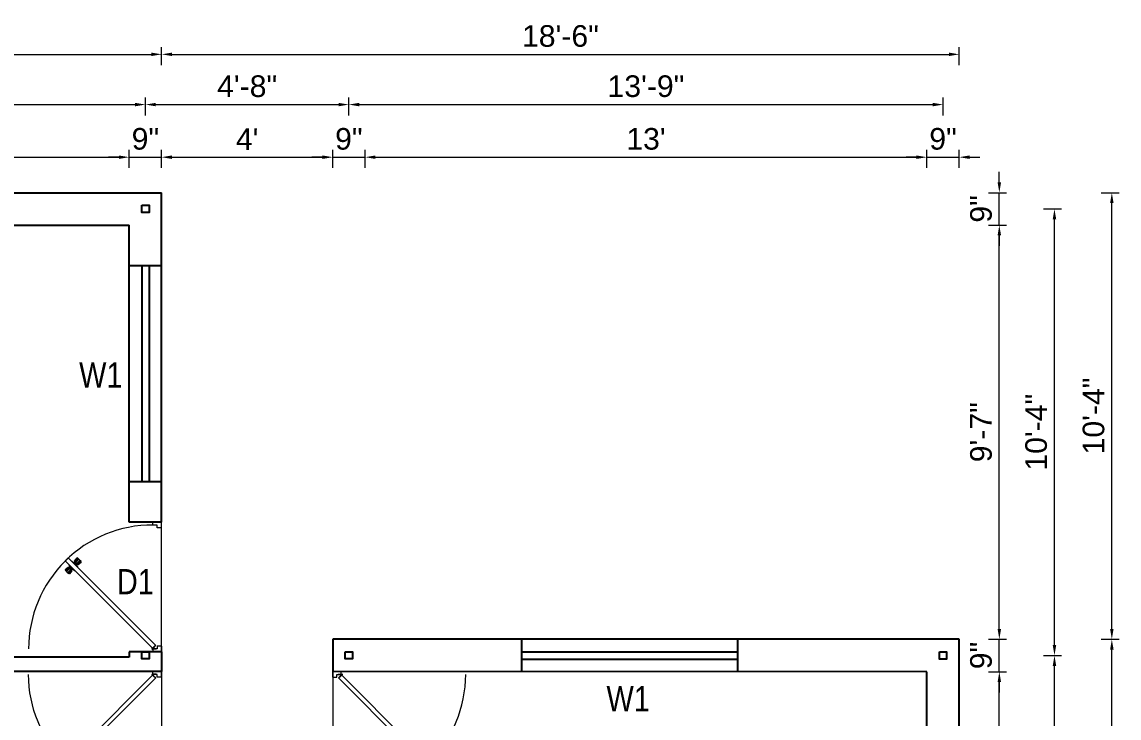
# Model space of a CAD drawing. Header units: inches. Extents: x 392906 to 410488, y -52747 to -40742.
# Drawn here: x 395657.8 to 395962.4, y -50453.9 to -50260.6 of the extents above; entities that cross this region are included whole.
import ezdxf

# ---------------------------------------------------------------- set-up
doc = ezdxf.new("R2010")
doc.units = ezdxf.units.IN
doc.header["$LTSCALE"] = 2
doc.header["$MEASUREMENT"] = 0
doc.header["$PDMODE"] = 34
doc.layers.get('0').update_dxf_attribs({"linetype": 'CONTINUOUS'})
doc.layers.get('DEFPOINTS').update_dxf_attribs({"color": 141, "linetype": 'CONTINUOUS'})
for name, color, linetype, lineweight in [('DOOR & WIN', 1, 'CONTINUOUS', 25), ('PUERTAS', 7, 'CONTINUOUS', 9), ('steps', 253, 'CONTINUOUS', 20)]:
    doc.layers.add(name, color=color, linetype=linetype, lineweight=lineweight)
doc.styles.add('Lettring Text', font='arial.ttf')
doc.styles.get("Standard").update_dxf_attribs({"font": 'ARIALN.TTF'})
doc.dimstyles.new('Copy of Standard', dxfattribs={"dimtxt": 6, "dimasz": 2.875, "dimexe": 2, "dimexo": 4, "dimgap": 2, "dimtad": 1, "dimdec": 0, "dimrnd": 1, "dimzin": 0, "dimdsep": 46, "dimlunit": 4, "dimtxsty": 'Lettring Text', "dimcen": 0.1, "dimclrd": 7, "dimclre": 7, "dimclrt": 7, "dimazin": 0, "dimtfac": 0.645, "dimtdec": 0, "dimtmove": 1, "dimatfit": 0, "dimfxl": 3, "dimfxlon": 1, "dimtfillclr": 256, "dimtolj": 1, "dimtzin": 0, "dimlwd": -1, "dimlwe": -1, "dimarcsym": 2})

# ---------------------------------------------------------------- blocks, each defined once
blk = doc.blocks.new('3ft')
at = {"layer": 'PUERTAS', "color": 6}
for p, q in [((1.01, 2.52), (25.23, 26.74)), ((26.05, 25.92), (1.77, 1.64)), ((26.05, 25.92), (25.23, 26.74)), ((0, 2.4), (0, 0)), ((0.72, 2.4), (0, 2.4)), ((1.6, 0), (0, 0)), ((0.72, 1.52), (0.72, 2.44)), ((0.8, 1.52), (0.72, 1.52)), ((0.8, 1.52), (0.8, 2.41)), ((0.8, 1.2), (0.8, 1.52)), ((1.6, 1.2), (0.8, 1.2)), ((1.57, 1.84), (0.94, 2.47)), ((1.63, 1.89), (0.97, 2.55)), ((1.63, 1.89), (1.57, 1.84)), ((1.77, 1.64), (1.57, 1.84)), ((1.6, 0), (1.6, 1.2)), ((34.4, 0), (34.4, 1.2)), ((34.4, 1.2), (35.2, 1.2)), ((34.4, 0), (36, 0)), ((35.2, 1.2), (35.2, 2.4)), ((35.2, 2.4), (36, 2.4)), ((36, 0), (36, 2.4))]:
    blk.add_line(p, q, dxfattribs=at)
at = {"layer": 'PUERTAS', "color": 8}
for p, q in [((22.57, 24.94), (21.65, 25.68)), ((22.63, 24.99), (21.69, 25.75)), ((22.74, 25.1), (21.84, 25.9)), ((22.13, 26.28), (21.98, 26.13)), ((22.88, 25.24), (22.01, 26.06)), ((22.13, 26.28), (22.27, 26.42)), ((22.29, 26.41), (22.27, 26.42)), ((23.16, 25.52), (22.34, 26.39)), ((23.3, 25.66), (22.5, 26.56)), ((23.41, 25.77), (22.65, 26.71)), ((22.69, 24.32), (23.02, 24.83)), ((23.46, 25.83), (22.72, 26.75)), ((22.95, 24.96), (22.84, 25.07)), ((22.98, 24.99), (22.86, 25.1)), ((23.03, 25.04), (22.91, 25.15)), ((22.91, 24.53), (23.1, 24.91)), ((23.11, 25.12), (22.99, 25.23)), ((23.13, 24.76), (23.18, 24.99)), ((23.28, 25.3), (23.17, 25.41)), ((23.36, 25.37), (23.25, 25.49)), ((23.31, 24.94), (23.28, 25.08)), ((23.41, 25.43), (23.3, 25.54)), ((23.46, 25.09), (23.32, 25.13)), ((23.44, 25.45), (23.33, 25.56)), ((23.64, 25.27), (23.41, 25.22)), ((23.87, 25.49), (23.49, 25.3)), ((24.08, 25.71), (23.57, 25.38)), ((24.8, 24.56), (24.61, 24.18)), ((25.02, 24.77), (24.68, 24.26)), ((23.63, 23.38), (24.14, 23.72)), ((23.84, 23.6), (24.22, 23.79)), ((24.07, 23.82), (24.3, 23.88)), ((24.25, 24), (24.39, 23.97)), ((24.25, 23.26), (24.99, 22.34)), ((24.27, 23.64), (24.38, 23.53)), ((24.3, 23.67), (24.41, 23.56)), ((24.3, 23.32), (25.06, 22.38)), ((24.35, 23.72), (24.46, 23.61)), ((24.4, 24.15), (24.43, 24.01)), ((24.41, 23.43), (25.2, 22.53)), ((24.43, 23.8), (24.54, 23.69)), ((24.58, 24.33), (24.52, 24.1)), ((24.55, 23.57), (25.37, 22.7)), ((24.6, 23.97), (24.72, 23.86)), ((24.68, 24.05), (24.79, 23.94)), ((24.73, 24.1), (24.85, 23.99)), ((24.76, 24.13), (24.87, 24.02)), ((24.83, 23.85), (25.7, 23.03)), ((24.97, 23.99), (25.87, 23.2)), ((25.08, 24.1), (26.02, 23.34)), ((25.14, 24.15), (26.06, 23.41)), ((25.58, 22.82), (25.43, 22.67)), ((25.58, 22.82), (25.73, 22.97)), ((25.72, 22.98), (25.73, 22.97)), ((0, 0), (36, 0))]:
    blk.add_line(p, q, dxfattribs=at)
at = {"layer": 'PUERTAS', "color": 1}
for p, q in [((21.67, 25.73), (22.17, 26.23)), ((22.49, 24.95), (21.67, 25.61)), ((21.7, 25.82), (22.14, 26.26)), ((21.73, 25.79), (21.7, 25.82)), ((22.58, 26.7), (22.14, 26.26)), ((22.67, 26.73), (22.17, 26.23)), ((22.61, 26.67), (22.58, 26.7)), ((22.6, 24.96), (23.02, 25.38)), ((22.61, 24.25), (22.92, 24.72)), ((22.7, 25.07), (22.71, 25.06)), ((23.45, 25.91), (22.79, 26.73)), ((22.82, 25.06), (23.08, 25.32)), ((22.94, 24.95), (22.83, 25.07)), ((22.92, 24.72), (22.92, 24.72)), ((22.93, 24.94), (23.19, 25.21)), ((22.93, 24.84), (22.93, 24.83)), ((23.44, 25.81), (23.02, 25.38)), ((23.34, 25.58), (23.08, 25.32)), ((23.46, 25.47), (23.19, 25.21)), ((23.33, 25.7), (23.34, 25.69)), ((23.45, 25.46), (23.33, 25.57)), ((23.57, 25.47), (23.57, 25.47)), ((24.15, 25.79), (23.68, 25.48)), ((23.68, 25.48), (23.68, 25.48)), ((24.27, 25.78), (24.26, 25.79)), ((24.79, 24.38), (24.78, 24.37)), ((25.1, 24.84), (24.79, 24.38)), ((25.09, 24.96), (25.1, 24.95)), ((22.62, 24.13), (22.61, 24.14)), ((23.44, 23.31), (23.45, 23.3)), ((23.56, 23.3), (24.03, 23.61)), ((24.03, 23.61), (24.03, 23.62)), ((24.14, 23.62), (24.14, 23.62)), ((24.25, 23.62), (24.51, 23.89)), ((24.26, 23.29), (24.69, 23.71)), ((24.26, 23.63), (24.37, 23.52)), ((24.26, 23.18), (24.92, 22.37)), ((24.37, 23.52), (24.63, 23.77)), ((24.37, 23.4), (24.37, 23.4)), ((24.78, 24.15), (24.51, 23.89)), ((24.89, 24.03), (24.63, 23.77)), ((25.11, 24.14), (24.69, 23.71)), ((24.77, 24.14), (24.88, 24.03)), ((24.78, 24.26), (24.78, 24.26)), ((25, 24.03), (25, 24.03)), ((25.04, 22.36), (25.54, 22.86)), ((25.1, 22.42), (25.13, 22.39)), ((25.13, 22.39), (25.57, 22.83)), ((25.22, 24.14), (26.03, 23.48)), ((26.04, 23.37), (25.54, 22.86)), ((26.01, 23.27), (25.57, 22.83)), ((25.98, 23.3), (26.01, 23.27))]:
    blk.add_line(p, q, dxfattribs=at)
at = {"layer": 'PUERTAS', "color": 2}
for p, q in [((21.99, 26.11), (21.98, 26.13)), ((25.42, 22.68), (25.43, 22.67))]:
    blk.add_line(p, q, dxfattribs=at)
at = {"layer": 'PUERTAS', "color": 6}
for radius in [0.155, 0.0752]:
    blk.add_circle((0.82, 2.56), radius, dxfattribs=at)
blk.add_arc((0.82, 2.56), 34.38, 359.7285, 90.0333, dxfattribs=at)
at = {"layer": 'PUERTAS', "color": 1}
for centre, start, end in [((22.54, 25.01), 231.0764, 315), ((22.73, 26.68), 38.9236, 135), ((22.77, 25.12), 225, 315), ((22.99, 24.89), 135, 219.7428), ((22.87, 24.78), 315, 39.7428), ((23.28, 25.63), 315, 45), ((23.39, 25.86), 315, 38.9236), ((23.51, 25.41), 50.2572, 135), ((23.62, 25.53), 230.2572, 315), ((24.2, 25.73), 45, 135), ((25.04, 24.89), 315, 45), ((22.67, 24.2), 135, 225), ((23.51, 23.36), 225, 315), ((24.09, 23.56), 50.2572, 135), ((24.2, 23.68), 230.2572, 315), ((24.32, 23.23), 135, 218.9236), ((24.42, 23.46), 135, 225), ((24.84, 24.31), 135, 219.7428), ((24.72, 24.21), 315, 39.7428), ((24.94, 23.98), 45, 135), ((24.98, 22.42), 218.9236, 315), ((25.17, 24.08), 51.0764, 135), ((25.98, 23.42), 315, 51.0764)]:
    blk.add_arc(centre, 0.08, start, end, dxfattribs=at)
blk = doc.blocks.new('*U199')
at = {"color": 3, "xscale": -1}
blk.add_blockref('3ft', (42, 0), dxfattribs=at)
blk = doc.blocks.new('*D952')
at = {"layer": 'DEFPOINTS', "color": 0, "ltscale": 0.5, "transparency": 16777216}
for p in [(395687.55, -50298.17), (395544.52, -50308.03), (395687.55, -50317.03)]:
    blk.add_point(p, dxfattribs=at)
at = {"layer": 'steps', "color": 7, "ltscale": 0.5, "transparency": 16777216}
for p, q in [((395544.52, -50301.17), (395544.52, -50296.17)), ((395687.55, -50301.17), (395687.55, -50296.17)), ((395547.39, -50298.17), (395684.68, -50298.17))]:
    blk.add_line(p, q, dxfattribs=at)
for points in [[(395547.39, -50297.69), (395547.39, -50298.65), (395544.52, -50298.17)], [(395684.68, -50297.69), (395684.68, -50298.65), (395687.55, -50298.17)]]:
    blk.add_solid(points, dxfattribs=at)
at = {"layer": 'steps', "color": 7, "ltscale": 0.5, "transparency": 16777216, "insert": (395616.03, -50293.16), "char_height": 6, "attachment_point": 5, "style": 'Lettring Text'}
blk.add_mtext('\\A1;11\'-11"', dxfattribs=at)
blk = doc.blocks.new('*D953')
at = {"layer": 'DEFPOINTS', "color": 0, "ltscale": 0.5, "transparency": 16777216}
for p in [(395696.55, -50298.17), (395696.55, -50308.03), (395687.55, -50317.03)]:
    blk.add_point(p, dxfattribs=at)
at = {"layer": 'steps', "color": 7, "ltscale": 0.5, "transparency": 16777216}
for p, q in [((395687.55, -50301.17), (395687.55, -50296.17)), ((395696.55, -50301.17), (395696.55, -50296.17)), ((395684.68, -50298.17), (395681.8, -50298.17)), ((395687.55, -50298.17), (395696.55, -50298.17)), ((395699.43, -50298.17), (395702.3, -50298.17))]:
    blk.add_line(p, q, dxfattribs=at)
for points in [[(395684.68, -50297.69), (395684.68, -50298.65), (395687.55, -50298.17)], [(395699.43, -50297.69), (395699.43, -50298.65), (395696.55, -50298.17)]]:
    blk.add_solid(points, dxfattribs=at)
at = {"layer": 'steps', "color": 7, "ltscale": 0.5, "transparency": 16777216, "insert": (395692.05, -50293.11), "char_height": 6, "attachment_point": 5, "style": 'Lettring Text'}
blk.add_mtext('\\A1;9"', dxfattribs=at)
blk = doc.blocks.new('*D954')
at = {"layer": 'DEFPOINTS', "color": 0, "ltscale": 0.5, "transparency": 16777216}
for p in [(395744.05, -50298.17), (395696.55, -50308.03), (395744.05, -50432.01)]:
    blk.add_point(p, dxfattribs=at)
at = {"layer": 'steps', "color": 7, "ltscale": 0.5, "transparency": 16777216}
for p, q in [((395696.55, -50301.17), (395696.55, -50296.17)), ((395744.05, -50301.17), (395744.05, -50296.17)), ((395699.43, -50298.17), (395741.18, -50298.17))]:
    blk.add_line(p, q, dxfattribs=at)
for points in [[(395699.43, -50297.69), (395699.43, -50298.65), (395696.55, -50298.17)], [(395741.18, -50297.69), (395741.18, -50298.65), (395744.05, -50298.17)]]:
    blk.add_solid(points, dxfattribs=at)
at = {"layer": 'steps', "color": 7, "ltscale": 0.5, "transparency": 16777216, "insert": (395720.3, -50293.17), "char_height": 6, "attachment_point": 5, "style": 'Lettring Text'}
blk.add_mtext("\\A1;4'", dxfattribs=at)
blk = doc.blocks.new('*D955')
at = {"layer": 'DEFPOINTS', "color": 0, "ltscale": 0.5, "transparency": 16777216}
for p in [(395753.05, -50298.17), (395744.05, -50432.01), (395753.05, -50477.01)]:
    blk.add_point(p, dxfattribs=at)
at = {"layer": 'steps', "color": 7, "ltscale": 0.5, "transparency": 16777216}
for p, q in [((395744.05, -50301.17), (395744.05, -50296.17)), ((395753.05, -50301.17), (395753.05, -50296.17)), ((395741.18, -50298.17), (395738.3, -50298.17)), ((395744.05, -50298.17), (395753.05, -50298.17)), ((395755.93, -50298.17), (395758.8, -50298.17))]:
    blk.add_line(p, q, dxfattribs=at)
for points in [[(395741.18, -50297.69), (395741.18, -50298.65), (395744.05, -50298.17)], [(395755.93, -50297.69), (395755.93, -50298.65), (395753.05, -50298.17)]]:
    blk.add_solid(points, dxfattribs=at)
at = {"layer": 'steps', "color": 7, "ltscale": 0.5, "transparency": 16777216, "insert": (395748.55, -50293.11), "char_height": 6, "attachment_point": 5, "style": 'Lettring Text'}
blk.add_mtext('\\A1;9"', dxfattribs=at)
blk = doc.blocks.new('*D956')
at = {"layer": 'DEFPOINTS', "color": 0, "ltscale": 0.5, "transparency": 16777216}
for p in [(395909.05, -50298.17), (395909.05, -50441.05), (395753.05, -50477.01)]:
    blk.add_point(p, dxfattribs=at)
at = {"layer": 'steps', "color": 7, "ltscale": 0.5, "transparency": 16777216}
for p, q in [((395753.05, -50301.17), (395753.05, -50296.17)), ((395909.05, -50301.17), (395909.05, -50296.17)), ((395755.93, -50298.17), (395906.18, -50298.17))]:
    blk.add_line(p, q, dxfattribs=at)
for points in [[(395755.93, -50297.69), (395755.93, -50298.65), (395753.05, -50298.17)], [(395906.18, -50297.69), (395906.18, -50298.65), (395909.05, -50298.17)]]:
    blk.add_solid(points, dxfattribs=at)
at = {"layer": 'steps', "color": 7, "ltscale": 0.5, "transparency": 16777216, "insert": (395831.05, -50293.11), "char_height": 6, "attachment_point": 5, "style": 'Lettring Text'}
blk.add_mtext("\\A1;13'", dxfattribs=at)
blk = doc.blocks.new('*D957')
at = {"layer": 'DEFPOINTS', "color": 0, "ltscale": 0.5, "transparency": 16777216}
for p in [(395918.05, -50298.17), (395918.05, -50432.05), (395909.05, -50441.05)]:
    blk.add_point(p, dxfattribs=at)
at = {"layer": 'steps', "color": 7, "ltscale": 0.5, "transparency": 16777216}
for p, q in [((395909.05, -50301.17), (395909.05, -50296.17)), ((395918.05, -50301.17), (395918.05, -50296.17)), ((395906.18, -50298.17), (395903.3, -50298.17)), ((395909.05, -50298.17), (395918.05, -50298.17)), ((395920.93, -50298.17), (395923.8, -50298.17))]:
    blk.add_line(p, q, dxfattribs=at)
for points in [[(395906.18, -50297.69), (395906.18, -50298.65), (395909.05, -50298.17)], [(395920.93, -50297.69), (395920.93, -50298.65), (395918.05, -50298.17)]]:
    blk.add_solid(points, dxfattribs=at)
at = {"layer": 'steps', "color": 7, "ltscale": 0.5, "transparency": 16777216, "insert": (395913.55, -50293.11), "char_height": 6, "attachment_point": 5, "style": 'Lettring Text'}
blk.add_mtext('\\A1;9"', dxfattribs=at)
blk = doc.blocks.new('*D958')
at = {"layer": 'DEFPOINTS', "color": 0, "ltscale": 0.5, "transparency": 16777216}
for p in [(395692.05, -50283.56), (395540.4, -50312.53), (395692.05, -50312.53)]:
    blk.add_point(p, dxfattribs=at)
at = {"layer": 'steps', "color": 7, "ltscale": 0.5, "transparency": 16777216}
for p, q in [((395540.4, -50286.56), (395540.4, -50281.56)), ((395692.05, -50286.56), (395692.05, -50281.56)), ((395543.27, -50283.56), (395689.18, -50283.56))]:
    blk.add_line(p, q, dxfattribs=at)
for points in [[(395543.27, -50283.08), (395543.27, -50284.04), (395540.4, -50283.56)], [(395689.18, -50283.08), (395689.18, -50284.04), (395692.05, -50283.56)]]:
    blk.add_solid(points, dxfattribs=at)
at = {"layer": 'steps', "color": 7, "ltscale": 0.5, "transparency": 16777216, "insert": (395616.22, -50278.49), "char_height": 6, "attachment_point": 5, "style": 'Lettring Text'}
blk.add_mtext('\\A1;12\'-8"', dxfattribs=at)
blk = doc.blocks.new('*D959')
at = {"layer": 'DEFPOINTS', "color": 0, "ltscale": 0.5, "transparency": 16777216}
for p in [(395748.55, -50283.56), (395692.05, -50312.53), (395748.55, -50436.51)]:
    blk.add_point(p, dxfattribs=at)
at = {"layer": 'steps', "color": 7, "ltscale": 0.5, "transparency": 16777216}
for p, q in [((395692.05, -50286.56), (395692.05, -50281.56)), ((395748.55, -50286.56), (395748.55, -50281.56)), ((395694.93, -50283.56), (395745.68, -50283.56))]:
    blk.add_line(p, q, dxfattribs=at)
for points in [[(395694.93, -50283.08), (395694.93, -50284.04), (395692.05, -50283.56)], [(395745.68, -50283.08), (395745.68, -50284.04), (395748.55, -50283.56)]]:
    blk.add_solid(points, dxfattribs=at)
at = {"layer": 'steps', "color": 7, "ltscale": 0.5, "transparency": 16777216, "insert": (395720.3, -50278.49), "char_height": 6, "attachment_point": 5, "style": 'Lettring Text'}
blk.add_mtext('\\A1;4\'-8"', dxfattribs=at)
blk = doc.blocks.new('*D960')
at = {"layer": 'DEFPOINTS', "color": 0, "ltscale": 0.5, "transparency": 16777216}
for p in [(395913.55, -50283.56), (395748.55, -50436.51), (395913.55, -50436.55)]:
    blk.add_point(p, dxfattribs=at)
at = {"layer": 'steps', "color": 7, "ltscale": 0.5, "transparency": 16777216}
for p, q in [((395748.55, -50286.56), (395748.55, -50281.56)), ((395913.55, -50286.56), (395913.55, -50281.56)), ((395751.43, -50283.56), (395910.68, -50283.56))]:
    blk.add_line(p, q, dxfattribs=at)
for points in [[(395751.43, -50283.08), (395751.43, -50284.04), (395748.55, -50283.56)], [(395910.68, -50283.08), (395910.68, -50284.04), (395913.55, -50283.56)]]:
    blk.add_solid(points, dxfattribs=at)
at = {"layer": 'steps', "color": 7, "ltscale": 0.5, "transparency": 16777216, "insert": (395831.05, -50278.49), "char_height": 6, "attachment_point": 5, "style": 'Lettring Text'}
blk.add_mtext('\\A1;13\'-9"', dxfattribs=at)
blk = doc.blocks.new('*D961')
at = {"layer": 'DEFPOINTS', "color": 0, "ltscale": 0.5, "transparency": 16777216}
for p in [(395696.55, -50269.61), (395535.48, -50308.03), (395696.55, -50308.03)]:
    blk.add_point(p, dxfattribs=at)
at = {"layer": 'steps', "color": 7, "ltscale": 0.5, "transparency": 16777216}
for p, q in [((395535.48, -50272.61), (395535.48, -50267.61)), ((395538.36, -50269.61), (395693.68, -50269.61)), ((395696.55, -50272.61), (395696.55, -50267.61))]:
    blk.add_line(p, q, dxfattribs=at)
for points in [[(395538.36, -50269.13), (395538.36, -50270.09), (395535.48, -50269.61)], [(395693.68, -50269.13), (395693.68, -50270.09), (395696.55, -50269.61)]]:
    blk.add_solid(points, dxfattribs=at)
at = {"layer": 'steps', "color": 7, "ltscale": 0.5, "transparency": 16777216, "insert": (395616.02, -50264.55), "char_height": 6, "attachment_point": 5, "style": 'Lettring Text'}
blk.add_mtext('\\A1;13\'-5"', dxfattribs=at)
blk = doc.blocks.new('*D962')
at = {"layer": 'DEFPOINTS', "color": 0, "ltscale": 0.5, "transparency": 16777216}
for p in [(395918.05, -50269.61), (395696.55, -50308.03), (395918.05, -50432.05)]:
    blk.add_point(p, dxfattribs=at)
at = {"layer": 'steps', "color": 7, "ltscale": 0.5, "transparency": 16777216}
for p, q in [((395696.55, -50272.61), (395696.55, -50267.61)), ((395699.43, -50269.61), (395915.18, -50269.61)), ((395918.05, -50272.61), (395918.05, -50267.61))]:
    blk.add_line(p, q, dxfattribs=at)
for points in [[(395699.43, -50269.13), (395699.43, -50270.09), (395696.55, -50269.61)], [(395915.18, -50269.13), (395915.18, -50270.09), (395918.05, -50269.61)]]:
    blk.add_solid(points, dxfattribs=at)
at = {"layer": 'steps', "color": 7, "ltscale": 0.5, "transparency": 16777216, "insert": (395807.3, -50264.55), "char_height": 6, "attachment_point": 5, "style": 'Lettring Text'}
blk.add_mtext('\\A1;18\'-6"', dxfattribs=at)
blk = doc.blocks.new('*D972')
at = {"layer": 'DEFPOINTS', "color": 0, "ltscale": 0.5, "transparency": 16777216}
for p in [(395909.08, -50441.05), (395929.18, -50441.05), (395909.05, -50561.05)]:
    blk.add_point(p, dxfattribs=at)
at = {"layer": 'steps', "color": 7, "ltscale": 0.5, "transparency": 16777216}
for p, q in [((395926.18, -50441.05), (395931.18, -50441.05)), ((395929.18, -50558.17), (395929.18, -50443.92)), ((395926.18, -50561.05), (395931.18, -50561.05))]:
    blk.add_line(p, q, dxfattribs=at)
for points in [[(395928.7, -50443.92), (395929.66, -50443.92), (395929.18, -50441.05)], [(395928.7, -50558.17), (395929.66, -50558.17), (395929.18, -50561.05)]]:
    blk.add_solid(points, dxfattribs=at)
at = {"layer": 'steps', "color": 7, "ltscale": 0.5, "transparency": 16777216, "insert": (395924.12, -50501.05), "char_height": 6, "attachment_point": 5, "rotation": 90, "style": 'Lettring Text'}
blk.add_mtext("\\A1;10'", dxfattribs=at)
blk = doc.blocks.new('*D973')
at = {"layer": 'DEFPOINTS', "color": 0, "ltscale": 0.5, "transparency": 16777216}
for p in [(395918.05, -50432.05), (395929.18, -50432.05), (395909.08, -50441.05)]:
    blk.add_point(p, dxfattribs=at)
at = {"layer": 'steps', "color": 7, "ltscale": 0.5, "transparency": 16777216}
for p, q in [((395929.18, -50429.17), (395929.18, -50426.3)), ((395926.18, -50432.05), (395931.18, -50432.05)), ((395929.18, -50441.05), (395929.18, -50432.05)), ((395926.18, -50441.05), (395931.18, -50441.05)), ((395929.18, -50443.92), (395929.18, -50446.8))]:
    blk.add_line(p, q, dxfattribs=at)
for points in [[(395928.7, -50429.17), (395929.66, -50429.17), (395929.18, -50432.05)], [(395928.7, -50443.92), (395929.66, -50443.92), (395929.18, -50441.05)]]:
    blk.add_solid(points, dxfattribs=at)
at = {"layer": 'steps', "color": 7, "ltscale": 0.5, "transparency": 16777216, "insert": (395924.12, -50436.55), "char_height": 6, "attachment_point": 5, "rotation": 90, "style": 'Lettring Text'}
blk.add_mtext('\\A1;9"', dxfattribs=at)
blk = doc.blocks.new('*D974')
at = {"layer": 'DEFPOINTS', "color": 0, "ltscale": 0.5, "transparency": 16777216}
for p in [(395687.55, -50317.03), (395929.18, -50317.03), (395918.05, -50432.05)]:
    blk.add_point(p, dxfattribs=at)
at = {"layer": 'steps', "color": 7, "ltscale": 0.5, "transparency": 16777216}
for p, q in [((395926.18, -50317.03), (395931.18, -50317.03)), ((395929.18, -50429.17), (395929.18, -50319.9)), ((395926.18, -50432.05), (395931.18, -50432.05))]:
    blk.add_line(p, q, dxfattribs=at)
for points in [[(395928.7, -50319.9), (395929.66, -50319.9), (395929.18, -50317.03)], [(395928.7, -50429.17), (395929.66, -50429.17), (395929.18, -50432.05)]]:
    blk.add_solid(points, dxfattribs=at)
at = {"layer": 'steps', "color": 7, "ltscale": 0.5, "transparency": 16777216, "insert": (395924.12, -50374.54), "char_height": 6, "attachment_point": 5, "rotation": 90, "style": 'Lettring Text'}
blk.add_mtext('\\A1;9\'-7"', dxfattribs=at)
blk = doc.blocks.new('*D975')
at = {"layer": 'DEFPOINTS', "color": 0, "ltscale": 0.5, "transparency": 16777216}
for p in [(395696.55, -50308.03), (395929.18, -50308.03), (395687.55, -50317.03)]:
    blk.add_point(p, dxfattribs=at)
at = {"layer": 'steps', "color": 7, "ltscale": 0.5, "transparency": 16777216}
for p, q in [((395929.18, -50305.15), (395929.18, -50302.28)), ((395926.18, -50308.03), (395931.18, -50308.03)), ((395929.18, -50317.03), (395929.18, -50308.03)), ((395926.18, -50317.03), (395931.18, -50317.03)), ((395929.18, -50319.9), (395929.18, -50322.78))]:
    blk.add_line(p, q, dxfattribs=at)
for points in [[(395928.7, -50305.15), (395929.66, -50305.15), (395929.18, -50308.03)], [(395928.7, -50319.9), (395929.66, -50319.9), (395929.18, -50317.03)]]:
    blk.add_solid(points, dxfattribs=at)
at = {"layer": 'steps', "color": 7, "ltscale": 0.5, "transparency": 16777216, "insert": (395924.12, -50312.53), "char_height": 6, "attachment_point": 5, "rotation": 90, "style": 'Lettring Text'}
blk.add_mtext('\\A1;9"', dxfattribs=at)
blk = doc.blocks.new('*D976')
at = {"layer": 'DEFPOINTS', "color": 0, "ltscale": 0.5, "transparency": 16777216}
for p in [(395913.55, -50436.55), (395944.49, -50436.55), (395913.55, -50565.55)]:
    blk.add_point(p, dxfattribs=at)
at = {"layer": 'steps', "color": 7, "ltscale": 0.5, "transparency": 16777216}
for p, q in [((395941.49, -50436.55), (395946.49, -50436.55)), ((395944.49, -50562.67), (395944.49, -50439.42)), ((395941.49, -50565.55), (395946.49, -50565.55))]:
    blk.add_line(p, q, dxfattribs=at)
for points in [[(395944.01, -50439.42), (395944.97, -50439.42), (395944.49, -50436.55)], [(395944.01, -50562.67), (395944.97, -50562.67), (395944.49, -50565.55)]]:
    blk.add_solid(points, dxfattribs=at)
at = {"layer": 'steps', "color": 7, "ltscale": 0.5, "transparency": 16777216, "insert": (395939.43, -50501.05), "char_height": 6, "attachment_point": 5, "rotation": 90, "style": 'Lettring Text'}
blk.add_mtext('\\A1;10\'-9"', dxfattribs=at)
blk = doc.blocks.new('*D977')
at = {"layer": 'DEFPOINTS', "color": 0, "ltscale": 0.5, "transparency": 16777216}
for p in [(395692.05, -50312.53), (395944.49, -50312.53), (395913.55, -50436.55)]:
    blk.add_point(p, dxfattribs=at)
at = {"layer": 'steps', "color": 7, "ltscale": 0.5, "transparency": 16777216}
for p, q in [((395941.49, -50312.53), (395946.49, -50312.53)), ((395944.49, -50433.67), (395944.49, -50315.4)), ((395941.49, -50436.55), (395946.49, -50436.55))]:
    blk.add_line(p, q, dxfattribs=at)
for points in [[(395944.01, -50315.4), (395944.97, -50315.4), (395944.49, -50312.53)], [(395944.01, -50433.67), (395944.97, -50433.67), (395944.49, -50436.55)]]:
    blk.add_solid(points, dxfattribs=at)
at = {"layer": 'steps', "color": 7, "ltscale": 0.5, "transparency": 16777216, "insert": (395939.43, -50374.54), "char_height": 6, "attachment_point": 5, "rotation": 90, "style": 'Lettring Text'}
blk.add_mtext('\\A1;10\'-4"', dxfattribs=at)
blk = doc.blocks.new('*D978')
at = {"layer": 'DEFPOINTS', "color": 0, "ltscale": 0.5, "transparency": 16777216}
for p in [(395918.05, -50432.05), (395960.43, -50432.05), (395918.05, -50570.05)]:
    blk.add_point(p, dxfattribs=at)
at = {"layer": 'steps', "color": 7, "ltscale": 0.5, "transparency": 16777216}
for p, q in [((395957.43, -50432.05), (395962.43, -50432.05)), ((395960.43, -50567.17), (395960.43, -50434.92)), ((395957.43, -50570.05), (395962.43, -50570.05))]:
    blk.add_line(p, q, dxfattribs=at)
for points in [[(395959.95, -50434.92), (395960.91, -50434.92), (395960.43, -50432.05)], [(395959.95, -50567.17), (395960.91, -50567.17), (395960.43, -50570.05)]]:
    blk.add_solid(points, dxfattribs=at)
at = {"layer": 'steps', "color": 7, "ltscale": 0.5, "transparency": 16777216, "insert": (395955.37, -50501.05), "char_height": 6, "attachment_point": 5, "rotation": 90, "style": 'Lettring Text'}
blk.add_mtext('\\A1;11\'-6"', dxfattribs=at)
blk = doc.blocks.new('*D979')
at = {"layer": 'DEFPOINTS', "color": 0, "ltscale": 0.5, "transparency": 16777216}
for p in [(395696.55, -50308.03), (395960.43, -50308.03), (395918.05, -50432.05)]:
    blk.add_point(p, dxfattribs=at)
at = {"layer": 'steps', "color": 7, "ltscale": 0.5, "transparency": 16777216}
for p, q in [((395957.43, -50308.03), (395962.43, -50308.03)), ((395960.43, -50429.17), (395960.43, -50310.9)), ((395957.43, -50432.05), (395962.43, -50432.05))]:
    blk.add_line(p, q, dxfattribs=at)
for points in [[(395959.95, -50310.9), (395960.91, -50310.9), (395960.43, -50308.03)], [(395959.95, -50429.17), (395960.91, -50429.17), (395960.43, -50432.05)]]:
    blk.add_solid(points, dxfattribs=at)
at = {"layer": 'steps', "color": 7, "ltscale": 0.5, "transparency": 16777216, "insert": (395955.37, -50370.04), "char_height": 6, "attachment_point": 5, "rotation": 90, "style": 'Lettring Text'}
blk.add_mtext('\\A1;10\'-4"', dxfattribs=at)

msp = doc.modelspace()

# ---------------------------------------------------------------- linework, layer by layer
at = {"ltscale": 0.5}
for p, q in [((395535.48, -50308.03), (395696.55, -50308.03)), ((395696.55, -50399.52), (395696.55, -50308.03)), ((395545.31, -50317.03), (395687.55, -50317.03)), ((395687.55, -50399.52), (395687.55, -50317.03)), ((395687.55, -50328.27), (395696.55, -50328.27)), ((395691.05, -50328.27), (395691.05, -50388.27)), ((395693.05, -50328.27), (395693.05, -50388.27)), ((395687.55, -50388.27), (395696.55, -50388.27)), ((395696.55, -50399.52), (395687.55, -50399.52)), ((395918.05, -50432.05), (395744.05, -50432.01)), ((395744.05, -50432.01), (395744.05, -50441.01)), ((395796.57, -50441.03), (395796.57, -50432.03)), ((395856.57, -50441.03), (395856.57, -50432.03)), ((395918.05, -50570.05), (395918.05, -50432.05)), ((395687.55, -50437), (395555.86, -50436.96)), ((395696.55, -50435.52), (395687.55, -50435.52)), ((395687.55, -50435.52), (395687.55, -50437)), ((395696.55, -50435.52), (395696.55, -50441)), ((395796.57, -50435.53), (395856.57, -50435.53)), ((395796.57, -50437.53), (395856.57, -50437.53)), ((395696.55, -50441), (395556.21, -50440.96)), ((395909.08, -50441.05), (395744.05, -50441.01)), ((395909.05, -50561.05), (395909.05, -50441.05))]:
    msp.add_line(p, q, dxfattribs=at)
for points in [[(395691.05, -50311.53), (395693.05, -50311.53), (395693.05, -50313.53), (395691.05, -50313.53)], [(395691.05, -50435.52), (395693.05, -50435.52), (395693.05, -50437.52), (395691.05, -50437.52)], [(395747.55, -50435.51), (395749.55, -50435.51), (395749.55, -50437.51), (395747.55, -50437.51)], [(395912.55, -50435.55), (395914.55, -50435.55), (395914.55, -50437.55), (395912.55, -50437.55)]]:
    msp.add_lwpolyline(points, close=True, dxfattribs=at)

# ---------------------------------------------------------------- block references
at = {"layer": 'DOOR & WIN', "xscale": -1}
for p, rotation in [((395696.55, -50393.52), 90), ((395744.05, -50483.01), 270)]:
    msp.add_blockref('*U199', p, dxfattribs=dict(at, rotation=rotation))
at = {"layer": 'DOOR & WIN', "rotation": 90.00000000000001}
msp.add_blockref('*U199', (395696.55, -50483), dxfattribs=at)

# ---------------------------------------------------------------- texts
at = {"layer": 'steps', "color": 7, "ltscale": 0.3, "char_height": 7, "width": 18.6213, "attachment_point": 8}
for insert in [(395679.66, -50362.15), (395826.11, -50452.04)]:
    msp.add_mtext('W1', dxfattribs=dict(at, insert=insert))
at = {"layer": 'steps', "color": 7, "ltscale": 0.3, "insert": (395689.25, -50419.55), "char_height": 7, "attachment_point": 8}
msp.add_mtext_dynamic_manual_height_columns('{\\W1;D1}', width=18.6213, gutter_width=40, heights=[0], dxfattribs=at)

# ---------------------------------------------------------------- dimensions: what is measured, and where the dimension line sits
at = {"layer": 'steps', "ltscale": 0.5}
for base, p1, p2, picture, middle in [((395696.55, -50269.61), (395535.48, -50308.03), (395696.55, -50308.03), '*D961', (395616.02, -50264.55)), ((395918.05138577, -50269.61352826), (395696.55138576, -50308.02600717), (395918.05138577, -50432.04901004), '*D962', (395807.30138577, -50264.55009034)), ((395692.05, -50283.56), (395540.4, -50312.53), (395692.05, -50312.53), '*D958', (395616.22, -50278.49)), ((395748.55138576, -50283.55750348), (395692.05138576, -50312.52600717), (395748.55138576, -50436.51231648), '*D959', (395720.30138576, -50278.49406556)), ((395913.55, -50283.56), (395748.55, -50436.51), (395913.55, -50436.55), '*D960', (395831.05, -50278.49)), ((395687.55, -50298.17), (395544.52, -50308.03), (395687.55, -50317.03), '*D952', (395616.03, -50293.16)), ((395744.05138577, -50298.17241286), (395696.55138576, -50308.02600717), (395744.05138577, -50432.01134221), '*D954', (395720.30138577, -50293.17241286)), ((395909.05, -50298.17), (395753.05, -50477.01), (395909.05, -50441.05), '*D956', (395831.05, -50293.11))]:
    dim = msp.add_linear_dim(base=base, p1=p1, p2=p2, dimstyle='Copy of Standard', dxfattribs=at)
    dim.commit()
    dim.dimension.update_dxf_attribs({"geometry": picture, "text_midpoint": middle})
for base, p1, p2, picture, middle in [((395696.55, -50298.17), (395687.55, -50317.03), (395696.55, -50308.03), '*D953', (395692.05, -50298.17)), ((395753.05, -50298.17), (395744.05, -50432.01), (395753.05, -50477.01), '*D955', (395748.55, -50298.17)), ((395918.05, -50298.17), (395909.05, -50441.05), (395918.05, -50432.05), '*D957', (395913.55, -50298.17))]:
    dim = msp.add_linear_dim(base=base, p1=p1, p2=p2, dimstyle='Copy of Standard', dxfattribs=at)
    dim.commit()
    dim.dimension.update_dxf_attribs({"geometry": picture, "text_midpoint": middle, "dimtype": 160})
for base, p1, p2, picture, middle in [((395929.18, -50308.03), (395687.55, -50317.03), (395696.55, -50308.03), '*D975', (395929.18, -50312.53)), ((395929.18, -50432.05), (395909.08, -50441.05), (395918.05, -50432.05), '*D973', (395929.18, -50436.55))]:
    dim = msp.add_linear_dim(base=base, p1=p1, p2=p2, angle=90, dimstyle='Copy of Standard', dxfattribs=at)
    dim.commit()
    dim.dimension.update_dxf_attribs({"geometry": picture, "text_midpoint": middle, "dimtype": 160})
for base, p1, p2, picture, middle in [((395960.43, -50308.03), (395918.05, -50432.05), (395696.55, -50308.03), '*D979', (395955.37, -50370.04)), ((395944.49, -50312.53), (395913.55, -50436.55), (395692.05, -50312.53), '*D977', (395939.43, -50374.54)), ((395929.18, -50317.03), (395918.05, -50432.05), (395687.55, -50317.03), '*D974', (395924.12, -50374.54)), ((395960.43, -50432.05), (395918.05, -50570.05), (395918.05, -50432.05), '*D978', (395955.37, -50501.05)), ((395944.49, -50436.55), (395913.55, -50565.55), (395913.55, -50436.55), '*D976', (395939.43, -50501.05)), ((395929.18, -50441.05), (395909.05, -50561.05), (395909.08, -50441.05), '*D972', (395924.12, -50501.05))]:
    dim = msp.add_linear_dim(base=base, p1=p1, p2=p2, angle=90, dimstyle='Copy of Standard', dxfattribs=at)
    dim.commit()
    dim.dimension.update_dxf_attribs({"geometry": picture, "text_midpoint": middle})

doc.saveas('drawing.dxf')
